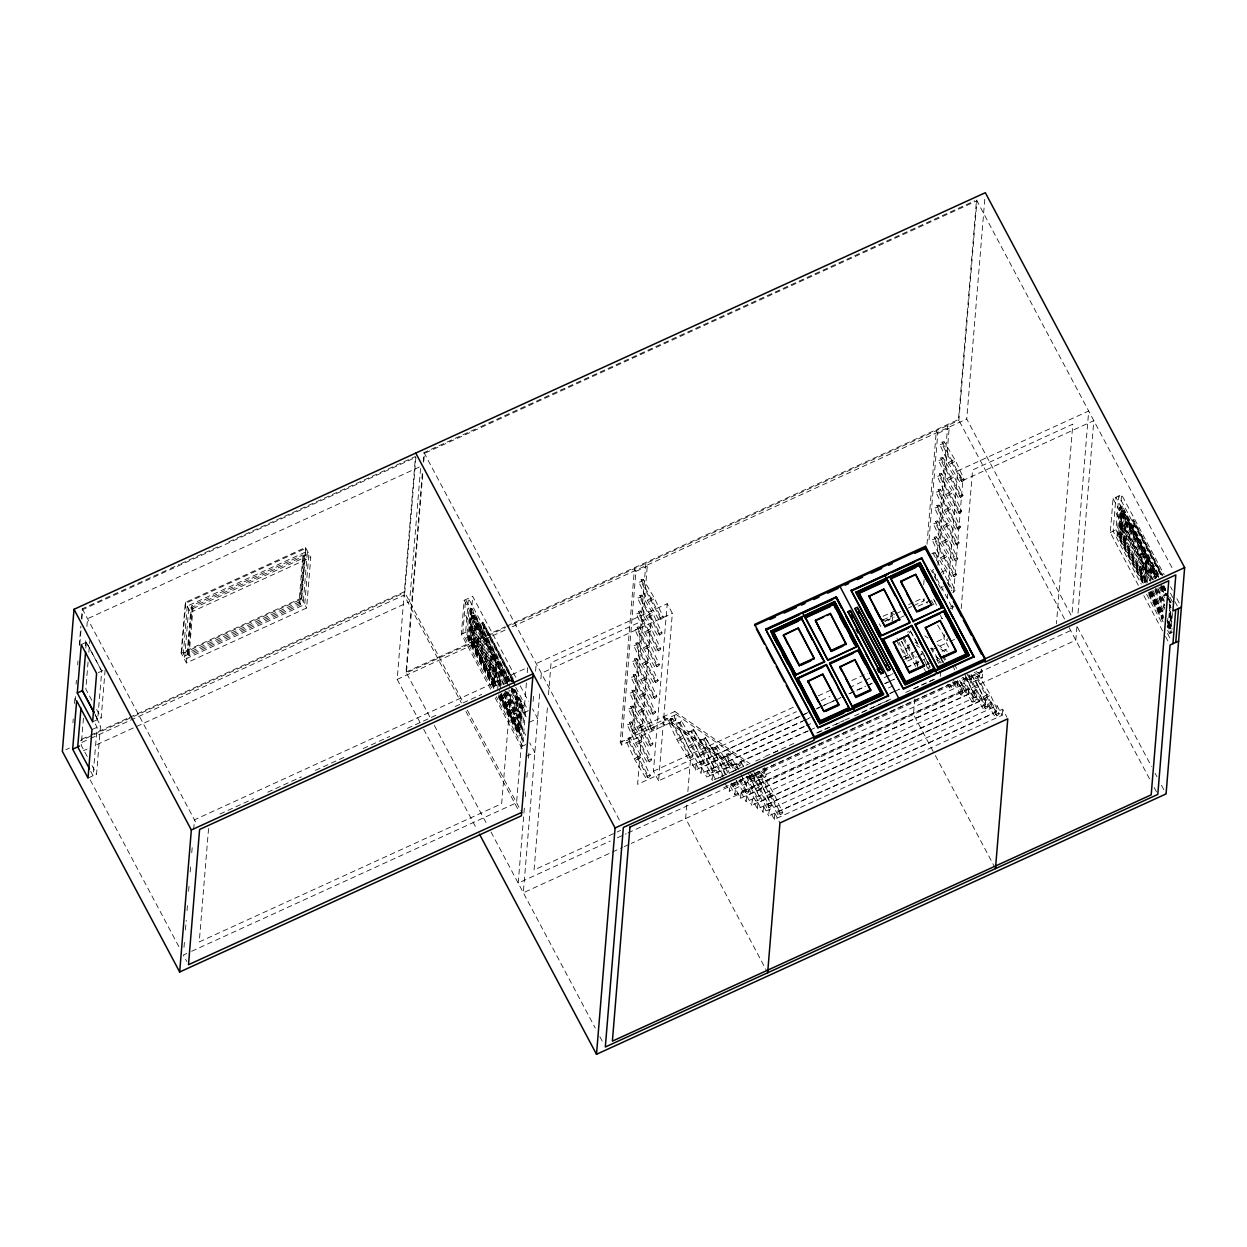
<?xml version="1.0" encoding="UTF-8"?>
<svg xmlns="http://www.w3.org/2000/svg" width="1247" height="1247" viewBox="0 0 1247 1247"><rect width="100%" height="100%" fill="white"/><g stroke="black" fill="none" stroke-linecap="round" stroke-linejoin="round"><path stroke-width="0.75" stroke-dasharray="5 3.75" d="M72.918 722.808L73.23 718.942M74.508 703.479L74.976 697.681M76.083 684.167L76.41 680.301M77.673 664.838L77.984 660.972M79.262 645.525L80.852 626.197M81.476 618.465L82.271 608.801L128.114 587.851M75.241 700.424L75.568 696.559M79.839 644.387L81.117 628.924M81.912 619.276L82.707 609.612L414.129 458.085M85.326 645.759L85.949 638.028M86.9 626.446L87.539 618.715L420.738 466.394L409.64 601.646L94.071 745.909M85.825 648.05L86.386 642.205L101.74 671.057L97.671 719.55L94.959 714.453M83.44 718.163L81.226 745.301L87.539 757.178M88.054 661.954L85.84 689.092L92.153 700.97M88.849 652.275L89.815 640.646M88.023 778.05L96.565 774.153L100.539 725.707L95.131 715.513M92.637 721.857L101.178 717.945L105.153 669.499M181.142 653.054L185.304 602.441L305.499 547.48L310.768 557.393L306.606 608.022L186.411 662.968L181.142 653.054L301.338 598.108L305.499 547.48M186.411 662.968L190.573 612.339L185.304 602.441M187.642 652.976L191.508 605.855L302.912 554.915L304.33 557.596L300.465 604.717L189.061 655.657L187.642 652.976L299.046 602.052L302.912 554.915M188.359 654.316L192.225 607.18M189.061 655.657L192.942 608.52L191.508 605.855M184.01 947.346L184.478 941.547M185.429 929.95L186.224 920.286M187.019 910.637L187.658 902.906M188.609 891.309L189.232 883.577M190.183 871.98L190.822 864.265M191.773 852.667L192.412 844.936M193.675 829.473L194.47 819.809L527.668 667.488L527.185 673.286M208.561 828.507L199.255 941.937L501.684 803.676L511.005 690.246M299.748 603.392L303.613 556.256M420.036 722.387L397.17 679.397L415.469 456.48L226.829 542.726M415.89 457.29L404.792 592.543L80.416 740.827M429.763 716.807L405.992 672.102L422.437 471.834M423.216 462.201L424.011 452.583L478.91 427.487M422.702 474.561L406.428 672.897L505.581 627.568M423.809 461.078L424.448 453.378L976.915 200.814L958.896 420.333L507.358 626.758M490.632 689.264L461.359 634.24L464.149 600.29L472.691 596.378L515.681 677.215M493.828 688.547L466.768 637.638L469.059 609.627L471.912 608.318L510.709 681.298M470.493 608.972L468.186 636.983L495.262 687.892M493.952 687.237L468.529 639.43L470.618 614.054L473.455 612.745L509.774 681.049M499.174 685.367L469.916 630.327L472.691 596.378M492.238 683.247L493.173 671.915L470.368 629.034L473.221 627.724L496.025 670.621L495.09 681.953L492.238 683.247L469.433 640.366L471.912 608.318M471.912 627.023L472.831 615.691L495.636 658.572L494.7 669.904M496.789 685.944L471.382 638.137L473.455 612.745M495.09 681.953L472.286 639.056L473.221 627.724M473.33 626.368L470.478 627.677L493.282 670.559L496.135 669.265L473.33 626.368L474.265 615.036L471.413 616.345L508.153 685.429M473.081 644.076L473.564 638.168L476.416 636.874L492.378 666.911L491.895 672.803L489.042 674.113L473.081 644.076L475.933 642.766L476.416 636.874M474.608 625.48L474.125 631.387L476.962 630.078L477.445 624.186L474.608 625.48L492.939 660.115L490.087 661.409L490.57 655.517L493.422 654.207L492.939 660.115M475.543 630.733L476.027 624.825M507.591 683.169L477.009 624.856L476.151 625.246M479.269 629.376L480.407 628.847L479.269 629.376C479.253 631.793 482.106 630.499 480.407 628.847M514.98 685.336L482.137 622.502L482.994 622.113L513.156 678.867M514.917 683.216L482.994 622.113M483.213 628.005L484.397 627.023L484.943 628.582L483.805 629.096L483.213 628.005L484.366 627.49M483.805 629.096L483.259 627.553M484.943 628.582L483.836 628.644M489.042 674.113L489.525 668.205L473.564 638.168M491.521 660.77L492.004 654.862M493.282 670.559L494.217 659.227L497.054 657.917L474.265 615.036M494.841 675.032L493.906 686.427L496.758 685.117L497.693 673.739L494.841 675.032L501.013 686.614M501.107 685.32L494.95 673.739L495.885 662.344L498.738 661.035L509.29 680.893M496.135 669.265L497.054 657.917M495.34 685.772L496.275 674.378L501.543 684.307M496.384 673.084L497.319 661.689L508.168 681.953M503.959 684.011L497.802 672.429L498.738 661.035M497.709 688.703L498.083 684.276L500.92 682.966L500.437 688.874M499.112 671.587L498.629 677.48L501.481 676.186L501.964 670.278L499.112 671.587L505.331 683.262M499.252 686.567L499.501 683.621M500.063 676.825L500.546 670.933M508.184 681.08L507.015 682.062L508.153 681.548M510.989 680.239L512.174 679.256L512.72 680.815L511.582 681.345L510.989 680.239L512.127 679.724M511.582 681.345L511.036 679.786M512.72 680.815L511.613 680.878M514.045 714.313L516.897 713.003L516.414 718.911L513.561 720.205L514.045 714.313L503.398 694.283M516.024 706.862L516.507 700.97M517.443 706.207L517.941 700.315L515.089 701.609L514.606 707.517L517.443 706.207L508.87 689.934M501.154 693.394L519.64 728.139L516.788 729.448L517.723 718.054L504.521 693.238M508.043 691.851L520.685 715.451L517.832 716.76L518.768 705.366L510.849 690.479M514.31 689.591L522.477 704.945L520.404 730.337L517.552 731.63L519.64 706.254L511.473 690.885M519.251 716.105L520.186 704.711L511.395 688.173M500.296 694.033L521.947 734.764L519.095 736.073L521.605 704.056L513.686 689.17M522.82 707.408L520.529 735.418L498.862 694.688M526.405 682.951L516.57 802.756L188.656 952.661M524.348 808.15L518.191 883.11L610.266 841.024M525.299 796.615L525.922 788.93M526.873 777.395L527.497 769.711M528.447 758.176L529.071 750.491M533.108 701.313L533.732 693.768M535.587 671.135L536.21 663.591L667.207 603.704L672.336 613.337L658.587 780.809L808.243 712.396M539.639 693.971L523.319 892.758L622.487 847.414M540.871 678.882L541.338 673.224L672.336 613.337M547.371 707.937L534.075 869.97L615.426 832.778M548.462 694.735L551.08 662.671L651.324 616.844L637.591 784.316L796.443 711.694M621.645 745.005L620.211 742.324L634.458 568.741L635.892 571.422L621.645 745.005L675.749 720.267L676.217 714.515L664.822 719.722L736.806 769.726M633.538 733.688L632.104 731.007L645.852 563.535L647.271 566.216L633.538 733.688L664.854 719.363L663.435 716.682L662.936 722.792L664.355 725.473L664.854 719.363M658.587 780.809L653.459 771.176L667.207 603.704M675.749 720.267L674.331 717.586L674.83 711.476L632.104 731.007M686.754 805.048L685.647 818.546L766.749 971.07M687.861 791.549L690.417 760.374L695.545 770.023L810.347 717.539M695.545 770.023L696.044 763.912L800.247 716.277M803.614 726.72L701.173 773.545L701.671 767.435L802.335 721.421M807.464 731.054L706.8 777.084L707.298 770.973L804.44 726.565M712.551 779.079L712.925 774.496L808.29 730.898M734.935 794.729L735.434 788.618L740.562 798.251L968.389 694.111L963.261 684.463L729.308 791.206L729.807 785.096L957.634 680.94L962.762 690.573L734.935 794.729L729.807 785.096M740.562 798.251L741.061 792.141L968.888 688.001L974.016 697.634L974.515 691.524L746.688 795.68L746.189 801.79L980.142 695.047L985.27 704.695L757.443 808.851L752.315 799.202L751.816 805.313L979.643 701.157L980.142 695.047M764.863 767.949L764.395 773.717L753.001 778.923L753.469 773.156L754.887 775.837L754.388 781.947L765.783 776.741L766.282 770.63L764.863 767.949L761.605 769.446M757.443 808.851L757.942 802.741L985.769 698.585L990.897 708.218L991.396 702.108L763.569 806.263L763.07 812.374L997.023 705.646L1002.152 715.279L774.325 819.435L769.196 809.802L768.698 815.912L996.524 711.756L997.023 705.646M774.325 819.435L774.823 813.325L1002.65 709.169L1006.921 717.212M891.262 612.526L890.763 618.637L892.182 621.318L892.681 615.207L891.262 612.526L894.458 614.755M923.7 584.734L924.167 578.967M927.004 544.316L936.326 430.745L937.76 433.41L928.75 543.146M914.737 698.975L913.474 714.391L934.424 753.812M917.433 666.194L918.244 656.234M913.568 605.668L924.011 600.883L924.323 597.032M935.219 577.891L935.531 574.041M936.637 560.542L947.72 425.539L949.154 428.204L937.915 565.14M929.249 666.35L928.999 669.405L923.871 659.757M1064.548 619.011L958.475 419.538L976.495 200.003L1173.084 569.739M940.254 676.451L940.628 671.868M941.984 651.261L949.076 648.019L943.948 638.37L944.26 634.52M947.268 597.952L947.58 594.102M948.375 584.484L957.696 470.898L1088.693 411.011L1071.937 615.13M1070.986 615.067L966.737 419.023L984.834 198.507M952.225 609.518L952.552 605.668M953.659 592.2L962.809 480.547L957.696 470.898M961.188 608.583L972.566 469.979L1072.81 424.151L1056.427 623.718M957.634 680.94L957.135 687.05L952.007 677.402M962.762 690.573L963.261 684.463M968.389 694.111L968.888 688.001M969.433 679.974L969.901 674.206L971.335 676.887L970.821 682.997L982.215 677.791L982.714 671.681L981.295 669L980.828 674.767L969.433 679.974L964.632 676.653M985.27 704.695L985.769 698.585M1002.152 715.279L1002.65 709.169M1076.909 626.695L1075.802 640.179L631.341 843.377M1078.016 613.228L1093.822 420.66L962.809 480.547M1138.355 585.357L1110.282 532.531L1113.057 498.582L1121.599 494.669L1164.184 574.758M1142.361 582.801L1117.094 535.275L1119.401 507.264L1122.238 505.955L1160.146 577.236M1146.913 581.445L1118.824 528.619L1121.599 494.669M1118.528 534.62L1120.819 506.609L1157.824 576.192M1143.374 583.175L1118.855 537.067L1120.944 511.691L1123.796 510.397L1159.196 576.987M1146.118 583.191L1119.946 533.981L1122.238 505.955M1119.775 538.003L1120.71 526.67L1123.547 525.361L1146.352 568.258L1145.416 579.59L1142.579 580.884L1119.775 538.003L1122.627 536.693L1123.547 525.361M1120.819 525.314L1121.739 513.982L1124.591 512.673L1147.396 555.57L1146.461 566.902L1143.624 568.196L1120.819 525.314L1123.656 524.005L1124.591 512.673M1146.227 581.866L1121.708 535.774L1123.796 510.397M1123.89 535.805L1123.407 541.712L1126.259 540.419L1126.742 534.511L1123.89 535.805L1142.236 570.44L1139.384 571.75L1139.867 565.842L1142.72 564.548L1142.236 570.44M1124.934 523.117L1124.451 529.024L1127.304 527.715L1127.787 521.823L1124.934 523.117L1143.265 557.752L1140.428 559.061L1140.911 553.154L1143.748 551.844L1127.787 521.823M1124.841 541.058L1125.324 535.166M1129.611 527.013L1130.748 526.483L1129.611 527.013C1129.439 529.897 1132.868 526.858 1130.187 528.105M1160.739 574.368L1132.479 520.155L1133.32 519.765L1162.578 574.773M1162.5 575.709L1133.32 519.765M1133.554 525.642L1134.723 524.66L1133.554 525.642L1134.131 526.733L1135.269 526.218L1134.131 526.733M1140.802 571.095L1141.286 565.187M1143.265 557.752L1143.748 551.844M1142.579 580.884L1143.499 569.552L1120.71 526.67M1143.624 568.196L1144.543 556.863L1147.396 555.57M1144.403 582.162L1145.182 572.669L1148.035 571.375L1152.431 579.637M1150.56 581.305L1145.292 571.375L1146.227 559.981L1149.064 558.687L1158.744 576.878M1145.822 581.507L1146.601 572.014L1150.997 580.291M1146.71 570.721L1147.645 559.326L1157.325 577.532M1147.1 582.754L1148.035 571.375M1153.413 579.995L1148.128 570.066L1149.064 558.687M1149.453 569.224L1148.97 575.116L1151.807 573.823L1152.306 567.915L1149.453 569.224L1154.473 578.826M1150.389 574.477L1150.872 568.57L1156.203 578.577M1167.426 623.282L1167.893 617.592M1169.967 603.891L1167.893 629.283L1170.73 627.974L1171.931 613.462M1168.548 626.43L1169.483 615.052L1170.902 614.397L1169.14 611.077M1172.055 618.403L1169.592 613.742L1170.528 602.348L1168.766 599.043M1170.684 611.841L1169.312 628.628L1167.488 625.215M1167.114 627.085L1169.967 625.791L1170.902 614.397M1167.769 623.921L1172.289 632.4L1169.437 633.71L1171.12 613.165M1172.539 612.667L1170.855 633.055L1167.254 626.275M726.05 774.917L712.427 747.81L717.103 745.675L728.747 765.222A3.741 1.138 -28 0 1 723.634 768.666A3.741 1.138 -28 0 1 723.821 766.359A3.741 1.138 -28 0 1 728.747 765.222M703.947 763.242A2.619 0.795 -28 0 0 700.502 764.037A2.619 0.795 -28 0 0 700.362 765.642A2.619 0.795 -28 0 0 703.947 763.242L694.984 744.038L681.423 720.875L679.989 722.574L676.747 723.026L688.297 747.093L699.271 765.377M129.875 587.041L168.657 569.318M170.418 568.507L179.241 564.486M181.002 563.675L219.784 545.937M480.672 426.677L974.718 200.814M81.258 644.543L88.101 641.426M192.942 608.52L304.33 557.596M190.573 612.339L310.768 557.393M98.326 672.632L103.439 670.278M91.997 729.604L100.539 725.707M81.756 739.222L88.802 735.995M90.563 735.2L127.584 718.272M129.345 717.461L404.371 591.733L463.666 703.246M65.888 749.743L69.427 748.122M81.834 742.464L88.911 739.222M90.688 738.411L404.09 595.131L461.39 702.887M83.487 750.741L87.025 749.135M476.931 625.776L476.089 626.165L506.251 682.904M482.059 623.438L482.916 623.048M461.359 634.24L469.916 630.327M479.846 630.468L480.983 629.938M466.768 637.638L469.605 636.329L496.68 687.253M468.529 639.43L471.382 638.137M469.433 640.366L472.286 639.056M405.992 672.102L505.16 626.773M506.937 625.963L958.475 419.538M397.17 679.397L505.066 630.078M512.143 626.836L966.737 419.023M635.892 571.422L647.271 566.216M937.76 433.41L949.154 428.204M474.421 646.585L477.258 645.291M489.525 668.205L492.378 666.911M493.173 671.915L496.025 670.621M494.95 673.739L497.802 672.429M219.955 814.042L253.562 798.688M267.715 792.219L301.322 776.85M315.46 770.381L345.528 756.633M363.22 748.559L389.75 736.431M407.442 728.342L437.51 714.593M455.186 706.503L481.716 694.376M502.946 684.681L511.784 680.628M518.768 705.366L521.605 704.056M519.64 706.254L522.477 704.945M521.402 708.047L524.254 706.753L514.325 688.079M523.958 712.754L528.229 710.806L513.733 683.543M517.723 718.054L520.576 716.76L507.373 691.929M529.071 722.403L537.628 718.49L532.5 708.857M521.168 746.704L525.439 744.755L499.159 695.327M526.296 756.337L534.838 752.44L529.71 742.791M883.125 616.252L896.484 610.142M908.658 604.577L913.88 602.192M915.625 601.397L922.593 598.217L924.011 600.883M896.172 613.618L901.394 611.233M908.346 608.053L911.822 606.463M882.892 620.04L892.649 615.566L891.231 612.885M620.211 742.324L674.331 717.586M885.884 620.866L894.177 617.078M918.104 606.136L930.059 600.68M900.724 617.421L904.137 615.847M1132.401 521.075L1133.242 520.685M186.894 953.456L183.371 955.077L186.785 961.499M1110.282 532.531L1118.824 528.619M1117.094 535.275L1119.946 533.981M1118.855 537.067L1121.708 535.774M1124.747 544.222L1127.6 542.928M653.459 771.176L795.165 706.394M818.188 695.873L832.357 689.388M851.841 680.488L867.787 673.193M903.202 656.998L915.61 651.339M936.856 641.613L943.948 638.37M904.449 659.382L909.125 657.231L900.163 638.028M821.103 700.627L829.972 696.356M849.363 687.721L863.516 681.033M865.262 680.457L870.577 677.807M907.645 661.066L916.467 656.826M918.228 656.016L923.528 653.599M932.351 649.562L948.234 642.299M949.996 641.488L955.296 639.072M817.081 708.358L822.381 705.942M824.142 705.132L841.024 697.416M848.864 693.831L865.823 686.068M867.6 685.258L872.916 682.842M884.185 677.682L893.023 673.645M906.569 667.457L918.961 661.783M920.738 660.972L926.038 658.541M802.008 715.466L807.308 713.05M816.146 709.013L819.669 707.392M821.446 706.581L833.807 700.939M835.568 700.128L840.868 697.712M849.69 693.675L865.589 686.396M867.351 685.601L872.651 683.169M886.788 676.716L893.85 673.489M906.21 667.831L918.571 662.173M884.513 683.637L888.051 682.015M889.812 681.205L895.112 678.789M804.112 720.61L811.173 717.384M885.354 683.465L894.177 679.428M925.975 664.9L929.498 663.295M1143.499 569.552L1146.352 568.258M888.378 687.97L893.678 685.538M806.201 725.754L811.501 723.338M1145.292 571.375L1148.128 570.066M890.467 693.114L899.305 689.077M810.067 730.087L815.367 727.671M889.532 693.768L893.07 692.147M894.832 691.337L900.131 688.921M714.188 779.796L747.748 764.458M765.409 756.383L795.43 742.666M816.629 732.971L843.112 720.86M844.889 720.049L850.189 717.633M862.55 711.975L890.81 699.068M913.755 688.562L934.954 678.882M718.553 778.034L723.852 775.603M732.69 771.566L737.975 769.15M755.651 761.075L764.473 757.038M773.311 753.001L778.596 750.585M817.455 732.815L833.355 725.551M835.116 724.741L843.954 720.704M854.538 715.856L859.838 713.44M861.615 712.629L873.976 706.987M875.737 706.176L888.098 700.518M905.758 692.444L935.78 678.727M617.203 831.967L620.725 830.346M723.681 787.668L949.746 684.322M617.359 837.781L626.212 833.729M627.974 832.918L1070.674 630.546M754.887 775.837L766.282 770.63M971.335 676.887L982.714 671.681M624.248 846.604L629.564 844.188M1169.094 603.002L1170.528 602.348M1169.592 613.742L1171.011 613.088L1169.25 609.783M930.527 648.393L931.945 648.128L940.129 663.139M723.354 775.899L704.259 740.017L700.533 739.549L710.806 761.216L721.779 779.5M712.941 770.443L692.599 732.192L688.64 731.288L699.551 754.154L710.525 772.439M738.489 769.259L736.213 764.333L740.297 765.471A3.71 1.278 -52.9 0 0 740.889 762.198L743.726 766.874M940.643 648.908L945.429 652.243M974.219 672.242L982.215 677.791M916.451 645.229L919.647 647.442M937.245 659.663L942.046 662.999M962.824 677.448L970.821 682.997M676.217 714.515L748.184 764.52M757.786 771.176L765.783 776.741M746.392 776.398L754.388 781.947M924.853 635.876L928.049 638.09M937.635 644.761L947.237 651.433M976.027 671.432L980.828 674.767M881.473 618.855L886.274 622.191M915.049 642.189L918.26 644.418M935.842 656.639L943.839 662.204M674.83 711.476L749.993 763.71M761.184 771.488L764.395 773.717M663.435 716.682L738.598 768.916M749.806 776.71L753.001 778.923M971.164 674.705L978.942 687.456L987.905 706.659A2.619 0.795 -28 0 1 984.335 709.06A2.619 0.795 -28 0 1 984.46 707.454A2.619 0.795 -28 0 1 987.905 706.659M754.731 773.654L762.509 786.389L771.472 805.593A2.619 0.795 -28 0 1 767.887 808.009A2.619 0.795 -28 0 1 768.027 806.404A2.619 0.795 -28 0 1 771.472 805.593M965.802 677.277L976.65 699.598A2.619 0.795 -28 0 1 973.081 701.999A2.619 0.795 -28 0 1 973.206 700.393A2.619 0.795 -28 0 1 976.65 699.598M749.369 776.226L760.218 798.532A2.619 0.795 -28 0 1 756.633 800.948A2.619 0.795 -28 0 1 756.773 799.343A2.619 0.795 -28 0 1 760.218 798.532M971.522 675.126L978.942 687.456A3.741 1.138 -28 0 1 973.829 690.885A3.741 1.138 -28 0 1 974.016 688.593A3.741 1.138 -28 0 1 978.942 687.456M753.219 770.973L762.509 786.389A3.741 1.138 -28 0 1 757.397 789.834A3.741 1.138 -28 0 1 757.584 787.543A3.741 1.138 -28 0 1 762.509 786.389M944.338 442.062A2.619 0.795 -28 0 1 940.768 444.462A2.619 0.795 -28 0 1 940.893 442.856A2.619 0.795 -28 0 1 944.338 442.062L955.311 460.346L964.274 479.549A2.619 0.795 -28 0 1 960.704 481.966A2.619 0.795 -28 0 1 960.829 480.344A2.619 0.795 -28 0 1 964.274 479.549M959.598 481.685L948.624 463.401L939.661 444.197M943.044 457.898A2.619 0.795 -28 0 1 939.459 460.314A2.619 0.795 -28 0 1 939.599 458.709A2.619 0.795 -28 0 1 943.044 457.898L954.017 476.183L962.965 495.386A2.619 0.795 -28 0 1 959.395 497.802A2.619 0.795 -28 0 1 959.535 496.197A2.619 0.795 -28 0 1 962.965 495.386M958.288 497.537L947.33 479.238L938.368 460.034M941.734 473.751A2.619 0.795 -28 0 1 938.165 476.151A2.619 0.795 -28 0 1 938.29 474.546A2.619 0.795 -28 0 1 941.734 473.751L952.708 492.035L961.671 511.239A2.619 0.795 -28 0 1 958.101 513.639A2.619 0.795 -28 0 1 958.226 512.034A2.619 0.795 -28 0 1 961.671 511.239M956.995 513.374L946.021 495.09L937.058 475.886M940.441 489.588A2.619 0.795 -28 0 1 936.871 491.988A2.619 0.795 -28 0 1 936.996 490.383A2.619 0.795 -28 0 1 940.441 489.588L951.414 507.872L960.377 527.076A2.619 0.795 -28 0 1 956.792 529.476A2.619 0.795 -28 0 1 956.932 527.871A2.619 0.795 -28 0 1 960.377 527.076M955.701 529.211L944.727 510.927L935.764 491.723M939.131 505.425A2.619 0.795 -28 0 1 935.562 507.841A2.619 0.795 -28 0 1 935.702 506.22A2.619 0.795 -28 0 1 939.131 505.425L950.105 523.709L959.068 542.913A2.619 0.795 -28 0 1 955.498 545.329A2.619 0.795 -28 0 1 955.623 543.723A2.619 0.795 -28 0 1 959.068 542.913M954.391 545.048L943.418 526.764L934.455 507.56M937.838 521.277A2.619 0.795 -28 0 1 934.268 523.678A2.619 0.795 -28 0 1 934.393 522.072A2.619 0.795 -28 0 1 937.838 521.277L948.811 539.561L957.774 558.765A2.619 0.795 -28 0 1 954.204 561.166A2.619 0.795 -28 0 1 954.329 559.56A2.619 0.795 -28 0 1 957.774 558.765M953.098 560.901L942.124 542.616L933.161 523.413M936.544 537.114A2.619 0.795 -28 0 1 932.959 539.515A2.619 0.795 -28 0 1 933.099 537.909A2.619 0.795 -28 0 1 936.544 537.114L947.517 555.398L956.465 574.602A2.619 0.795 -28 0 1 952.895 577.002A2.619 0.795 -28 0 1 953.035 575.397A2.619 0.795 -28 0 1 956.465 574.602M951.788 576.738L940.815 558.453L931.868 539.25M935.234 552.951L946.208 571.235L955.171 590.439A2.619 0.795 -28 0 1 952.755 592.434M979.222 676.217A2.619 0.795 -28 0 1 975.653 678.633A2.619 0.795 -28 0 1 975.778 677.027A2.619 0.795 -28 0 1 979.222 676.217L990.196 694.501L999.159 713.705A2.619 0.795 -28 0 1 995.589 716.121A2.619 0.795 -28 0 1 995.714 714.515A2.619 0.795 -28 0 1 999.159 713.705M931.338 600.477L935.328 607.133M940.316 615.441L942.311 618.761A3.741 1.138 -28 0 0 939.069 618.964M994.483 715.856L983.509 697.572L974.546 678.368M937.619 625.152L946.598 640.101M983.228 708.795L972.255 690.511L964.554 673.661M971.974 701.734L959.489 680.161M953.737 683.029L960.72 694.673M947.471 684.291L949.466 687.611M930.231 667.254L923.294 653.942M923.965 668.501L926.957 673.489M915.703 666.428L901.425 641.27M762.79 775.166A2.619 0.795 -28 0 1 759.22 777.582A2.619 0.795 -28 0 1 759.345 775.961A2.619 0.795 -28 0 1 762.79 775.166L773.764 793.451L782.726 812.654A2.619 0.795 -28 0 1 779.141 815.07A2.619 0.795 -28 0 1 779.281 813.449A2.619 0.795 -28 0 1 782.726 812.654M643.39 579.637A2.619 0.795 -28 0 1 639.805 582.053A2.619 0.795 -28 0 1 639.945 580.447A2.619 0.795 -28 0 1 643.39 579.637L654.363 597.937L663.31 617.14A2.619 0.795 -28 0 1 659.741 619.541A2.619 0.795 -28 0 1 659.881 617.935A2.619 0.795 -28 0 1 663.31 617.14M778.05 814.79L767.076 796.506L758.114 777.302M658.634 619.276L647.676 600.992L638.713 581.788M642.08 595.489A2.619 0.795 -28 0 1 638.511 597.89A2.619 0.795 -28 0 1 638.635 596.284A2.619 0.795 -28 0 1 642.08 595.489L653.054 613.773L662.017 632.977A2.619 0.795 -28 0 1 658.447 635.378A2.619 0.795 -28 0 1 658.572 633.772A2.619 0.795 -28 0 1 662.017 632.977M766.796 807.729L755.822 789.445L748.106 772.61M729.027 753.983A2.619 0.795 -28 0 1 725.458 756.399A2.619 0.795 -28 0 1 725.583 754.794A2.619 0.795 -28 0 1 729.027 753.983L738.006 768.947M657.34 635.113L646.367 616.829L637.404 597.625M755.542 800.683L742.292 777.473M640.787 611.326A2.619 0.795 -28 0 1 637.217 613.742A2.619 0.795 -28 0 1 637.342 612.121A2.619 0.795 -28 0 1 640.787 611.326L651.76 629.61L660.723 648.814A2.619 0.795 -28 0 1 657.138 651.23A2.619 0.795 -28 0 1 657.278 649.609A2.619 0.795 -28 0 1 660.723 648.814M736.307 780.326L744.288 793.622M656.047 650.95L645.073 632.665L636.11 613.462M639.477 627.163A2.619 0.795 -28 0 1 635.908 629.579A2.619 0.795 -28 0 1 636.048 627.974A2.619 0.795 -28 0 1 639.477 627.163L650.451 645.447L659.414 664.667A2.619 0.795 -28 0 1 655.844 667.067A2.619 0.795 -28 0 1 655.969 665.462A2.619 0.795 -28 0 1 659.414 664.667M731.038 783.225L733.033 786.561M654.737 666.802L643.764 648.518L634.801 629.314M638.183 643.016A2.619 0.795 -28 0 1 634.614 645.416A2.619 0.795 -28 0 1 634.739 643.811A2.619 0.795 -28 0 1 638.183 643.016L649.157 661.3L658.12 680.503A2.619 0.795 -28 0 1 654.55 682.904A2.619 0.795 -28 0 1 654.675 681.298A2.619 0.795 -28 0 1 658.12 680.503M653.444 682.639L642.47 664.355L633.507 645.151M636.89 658.852A2.619 0.795 -28 0 1 633.305 661.269A2.619 0.795 -28 0 1 633.445 659.647A2.619 0.795 -28 0 1 636.89 658.852L647.848 677.137L656.81 696.34A2.619 0.795 -28 0 1 653.241 698.756A2.619 0.795 -28 0 1 653.381 697.135A2.619 0.795 -28 0 1 656.81 696.34M672.757 718.693A2.619 0.795 -28 0 1 669.187 721.093A2.619 0.795 -28 0 1 669.312 719.488A2.619 0.795 -28 0 1 672.757 718.693L683.73 736.977L692.693 756.181A2.619 0.795 -28 0 1 689.108 758.597A2.619 0.795 -28 0 1 689.248 756.976A2.619 0.795 -28 0 1 692.693 756.181M652.134 698.476L641.161 680.192L632.213 660.988M688.017 758.316L677.043 740.032L668.08 720.828M635.58 674.689A2.619 0.795 -28 0 1 632.011 677.105A2.619 0.795 -28 0 1 632.135 675.5A2.619 0.795 -28 0 1 635.58 674.689L646.554 692.973L655.517 712.177A2.619 0.795 -28 0 1 651.947 714.593A2.619 0.795 -28 0 1 652.072 712.988A2.619 0.795 -28 0 1 655.517 712.177M650.84 714.328L639.867 696.044L630.904 676.84M634.287 690.542A2.619 0.795 -28 0 1 630.701 692.942A2.619 0.795 -28 0 1 630.842 691.337A2.619 0.795 -28 0 1 634.287 690.542L645.26 708.826L654.223 728.03A2.619 0.795 -28 0 1 650.638 730.43A2.619 0.795 -28 0 1 650.778 728.825A2.619 0.795 -28 0 1 654.223 728.03M649.547 730.165L638.573 711.881L629.61 692.677M632.977 706.379A2.619 0.795 -28 0 1 629.408 708.795A2.619 0.795 -28 0 1 629.548 707.174A2.619 0.795 -28 0 1 632.977 706.379L643.951 724.663L652.914 743.867A2.619 0.795 -28 0 1 649.344 746.283A2.619 0.795 -28 0 1 649.469 744.662A2.619 0.795 -28 0 1 652.914 743.867M648.237 746.002L637.264 727.718L628.301 708.514M631.683 722.216A2.619 0.795 -28 0 1 628.114 724.632A2.619 0.795 -28 0 1 628.239 723.026A2.619 0.795 -28 0 1 631.683 722.216L642.657 740.5L651.62 759.704A2.619 0.795 -28 0 1 648.035 762.12A2.619 0.795 -28 0 1 648.175 760.514A2.619 0.795 -28 0 1 651.62 759.704M646.944 761.855L635.97 743.571L627.007 724.367M630.39 738.068A2.619 0.795 -28 0 1 626.805 740.469A2.619 0.795 -28 0 1 626.945 738.863A2.619 0.795 -28 0 1 630.39 738.068L641.348 756.352L650.311 775.556A2.619 0.795 -28 0 1 646.741 777.957A2.619 0.795 -28 0 1 646.881 776.351A2.619 0.795 -28 0 1 650.311 775.556M645.634 777.692L634.661 759.407L625.698 740.204M965.708 677.059L967.688 680.394A3.741 1.138 -28 0 1 962.575 683.839A3.741 1.138 -28 0 1 962.762 681.532A3.741 1.138 -28 0 1 967.688 680.394M941.298 659.757L943.246 663.014M741.326 762.728L743.321 766.048M749.276 776.008L751.255 779.328A3.741 1.138 -28 0 1 746.142 782.773A3.741 1.138 -28 0 1 746.33 780.482A3.741 1.138 -28 0 1 751.255 779.328M700.533 739.549A2.619 0.795 -28 0 0 702.794 739.409A2.619 0.795 -28 0 0 705.21 737.413L717.493 758.16L724.819 773.873M910.669 631.761L918.057 644.309M705.475 737.772L717.493 758.16A3.741 1.138 -28 0 1 712.38 761.605A3.741 1.138 -28 0 1 712.567 759.298A3.741 1.138 -28 0 1 717.493 758.16M688.64 731.288A2.619 0.795 -28 0 0 690.9 731.147A2.619 0.795 -28 0 0 693.316 729.152L706.238 751.099L715.201 770.303A2.619 0.795 -28 0 1 711.616 772.704A2.619 0.795 -28 0 1 711.756 771.098A2.619 0.795 -28 0 1 715.201 770.303M910.123 630.67L917.839 643.888M693.691 729.604L706.238 751.099A3.741 1.138 -28 0 1 701.126 754.544A3.741 1.138 -28 0 1 701.313 752.237A3.741 1.138 -28 0 1 706.238 751.099M968.623 674.783L985.644 706.8M962.731 677.464L974.39 699.738M752.19 773.717L769.212 805.733M746.298 776.413L757.958 798.672M942.077 442.202L962.014 479.69M961.858 481.545L941.921 444.057M940.784 458.039L960.704 495.527M960.564 497.397L940.628 459.894M939.474 473.891L959.411 511.379M959.255 513.234L939.318 475.746M938.18 489.728L958.117 527.216M957.961 529.071L938.025 491.583M936.871 505.565L956.808 543.053M956.652 544.923L936.731 507.42M935.577 521.417L955.514 558.905M955.358 560.76L935.421 523.272M934.268 537.254L954.204 574.742M954.064 576.597L934.128 539.109M932.974 553.091L952.911 590.579A2.619 0.795 -28 0 1 955.171 590.439M947.299 582.443L951.851 590.766M951.601 606.432L931.68 568.928A2.619 0.795 -28 0 0 930.496 569.598M976.962 676.357L996.899 713.845M996.743 715.716L976.806 678.228M985.489 708.655L966.815 673.52M974.234 701.593L961.686 678.337M943.2 655.189L945.927 660.193M955.701 681.189L962.98 694.532M949.902 684.135L951.726 687.471M917.963 666.288L902.594 637.653M896.702 640.896L906.709 659.242L906.865 657.372L896.92 638.23M760.53 775.307L780.466 812.795M780.31 814.65L760.374 777.162M769.056 807.588L750.367 772.47M641.129 579.777L661.05 617.281M660.91 619.135L640.974 581.648M757.802 800.543L745.254 777.286M726.767 754.123L735.855 770.802M639.82 595.63L659.757 633.117M739.268 780.139L746.548 793.482M659.601 634.972L639.664 597.484M715.513 747.078L729.651 773.389M728.014 773.078L714.687 747.67A2.619 0.795 -28 0 1 712.427 747.81M733.47 783.085L735.294 786.421M638.526 611.466L658.463 648.954M658.307 650.809L638.37 613.321M724.039 779.359L702.794 739.409M637.217 627.303L657.153 664.791M656.998 666.662L637.061 629.174M712.785 772.298L690.9 731.147M635.923 643.156L655.86 680.644M701.531 765.237L679.007 722.886A2.619 0.795 -28 0 1 676.747 723.026M655.704 682.499L635.767 645.011M670.496 718.833L690.417 756.321M690.277 758.176L670.34 720.688M634.614 658.993L654.55 696.481M654.394 698.336L634.474 660.848M633.32 674.83L653.257 712.318M653.101 714.188L633.164 676.7M632.026 690.682L651.947 728.17M651.807 730.025L631.87 692.537M630.717 706.519L650.653 744.007M650.498 745.862L630.561 708.374M629.423 722.356L649.36 759.844M649.204 761.714L629.267 724.226M628.114 738.208L648.05 775.696M647.894 777.551L627.974 740.063M903.654 636.968L918.119 664.433A2.619 0.795 -28 0 0 916.046 665.82M679.989 722.574L701.671 763.382M1170.528 586.698L1172.351 590.096M1176.872 598.622L1181.408 607.133M1132.479 520.155L1161.721 575.163M1160.443 574.368L1118.762 495.979L1115.971 529.928L1144.06 582.754M1170.403 593.104L1174.019 599.916M1174.939 601.631L1178.555 608.442M1133.585 525.19L1134.178 526.281M1163.732 585.513L1165.555 588.927M1170.091 597.469L1172.819 602.597M1164.028 586.807L1165.789 590.112M1158.494 577.361L1115.909 497.272L1113.119 531.222L1141.208 584.048M1163.03 585.887L1165.742 591M1163.233 586.371L1165.945 591.468M1166.849 593.167L1170.45 599.947M1156.873 575.927L1122.362 511.036L1120.289 536.428L1144.793 582.52M1162.313 586.168L1167.769 596.409M1168.673 598.124L1171.401 603.236M1152.306 567.915L1156.733 576.254M1162.064 586.277L1165.602 592.948M1161.721 585.809L1167.878 597.391M1119.401 507.264L1156.608 577.517M1160.91 585.326L1166.319 595.505M1167.223 597.204L1170.839 604M1120.944 511.691L1156.53 578.437M1160.895 586.823L1165.431 595.349M1160.63 586.916L1165.072 595.271M1121.739 513.982L1155.907 578.187M1161.175 588.116L1164.698 594.725M1113.057 498.582L1155.673 578.826M1160.178 587.197L1164.714 595.707M1169.234 604.234L1171.042 607.632M1158.915 587.166L1164.527 597.578M1123.656 524.005L1146.461 566.902M1157.808 588.272L1164.589 601.163M1157.699 589.566L1164.745 602.815M1115.987 512.953L1151.994 580.65M1156.063 588.475L1164.932 605.154M1155.408 588.568L1164.558 605.637M1154.971 589.582L1164.651 607.772M1145.182 572.669L1149.578 580.946M1154.862 590.875L1164.542 609.082M1152.851 590.252L1164.371 611.95M1152.337 591.67L1164.121 613.82M1167.753 620.632L1172.274 629.158M1122.627 536.693L1145.416 579.59M1151.495 591.031L1163.81 614.194M1167.332 620.819L1169.967 625.791M1151.667 592.122L1163.467 614.319M1167.098 621.146L1170.73 627.974M1150.622 591.67L1163.264 615.441M1150.061 591.686L1163.887 617.842M1150.248 592.761L1162.952 616.673M1149.204 592.325L1163.092 618.528M1148.643 592.341L1162.718 618.808M1148.814 593.416L1162.438 619.026M1148.674 594.679L1163.124 621.832M1167.628 630.312L1169.437 633.71M1146.648 594.273L1162.952 624.95M1167.488 633.46L1170.2 638.573M1143.795 595.583L1164.636 634.77M1165.54 636.469L1169.172 643.296M1077.377 627.101L1151.449 766.391M1155.096 773.28L1156.935 776.71M1161.503 785.314L1166.07 793.918M1069.115 627.615L1150.498 780.669M1154.161 787.543L1156.904 792.702M991.396 702.108L996.524 711.756M933.473 599.106L934.907 601.787M974.515 691.524L979.643 701.157M879.369 623.843L880.787 626.524M935.344 755.526L994.576 866.914M774.823 813.325L779.952 822.958M763.569 806.263L768.698 815.912M757.942 802.741L763.07 812.374M746.688 795.68L751.816 805.313M741.061 792.141L746.189 801.79M725.037 783.163L729.308 791.206M712.925 774.496L715.497 779.313M707.298 770.973L712.427 780.606M701.671 767.435L706.8 777.084M696.044 763.912L701.173 773.545M424.011 452.583L620.601 822.303M520.248 685.819L528.479 701.297M482.137 622.502L513.218 680.971M512.813 681.828L468.42 598.342L465.63 632.276L494.638 686.816M509.29 681.938L465.583 599.636L462.793 633.585L492.69 689.825M512.688 688.25L525.377 712.099L522.587 746.049L496.306 696.637M508.355 681.704L472.036 613.399L469.948 638.791L495.371 686.598M511.987 688.531L521.059 705.599L518.97 730.991L499.907 695.125M464.149 600.29L509.929 686.754M511.473 689.388L527.247 718.958M507.046 681.61L507.623 682.701M470.618 614.054L506.921 682.343M497.693 673.739L502.977 683.668M465.661 615.317L502.541 684.665M506.064 691.29L521.729 720.766M505.362 691.321L519.142 717.399L518.206 728.794L500.608 695.701M504.63 691.929L517.832 716.76M504.817 693.628L515.463 713.658L514.98 719.55L499.018 689.529M503.741 693.956L525.688 735.247M475.933 642.766L491.895 672.803M503.102 693.878L516.414 718.911M501.341 694.485L520.404 730.337M500.25 695.187L513.561 720.205M499.19 696.356L516.788 729.448M498.488 695.779L517.552 731.63M498.348 697.042L519.095 736.073M495.199 697.868L523.724 751.52M467.313 710.104L520.841 810.784M465.942 711.445L518.69 810.659M434.346 725.411L487.374 825.155M491.037 832.03L595.271 1028.074M599.838 1036.678L603.501 1043.552M423.684 729.277L476.728 829.021M301.338 598.108L306.606 608.022M299.046 602.052L300.465 604.717M82.271 608.801L197.026 824.641M86.308 642.236L101.646 671.104M96.658 709.465L101.178 717.945M95.053 714.422L97.765 719.503M95.24 723.915L97.126 727.266L93.057 775.759L90.361 770.662M92.044 765.658L96.565 774.153M90.267 779.983L179.397 947.611M940.628 588.35L931.525 570.799A2.619 0.795 -28 0 0 933.582 569.411M957.337 681.501L963.136 692.677M943.044 657.044L944.696 660.24M932.896 652.134L931.119 648.721A2.619 0.795 -28 0 0 932.304 648.066M936.419 658.93L939.069 664.028M926.053 665.119L927.706 668.298M740.079 778.861L746.704 791.611M726.611 755.994L734.062 770.35M954.921 665.259L956.605 668.532M736.213 764.333A2.619 0.795 -28 0 0 738.473 764.208L740.172 767.466M934.471 600.742L936.918 605.98M959.691 680.316L965.396 692.537A2.619 0.795 -28 0 1 961.827 694.938A2.619 0.795 -28 0 1 961.951 693.332A2.619 0.795 -28 0 1 965.396 692.537M940.784 657.185L943.231 662.422M952.505 681.984L954.142 685.476A2.619 0.795 -28 0 1 950.573 687.876A2.619 0.795 -28 0 1 950.697 686.271A2.619 0.795 -28 0 1 954.142 685.476M922.671 652.15L929.997 667.862M740.812 774.013L748.964 791.486A2.619 0.795 -28 0 1 745.379 793.887A2.619 0.795 -28 0 1 745.519 792.281A2.619 0.795 -28 0 1 748.964 791.486M724.351 756.134L732.005 772.205M736.073 780.934L737.71 784.425A2.619 0.795 -28 0 1 734.124 786.826A2.619 0.795 -28 0 1 734.265 785.22A2.619 0.795 -28 0 1 737.71 784.425M952.646 665.399L954.921 670.325M905.681 658.042A2.619 0.795 -28 0 1 909.125 657.231A2.619 0.795 -28 0 1 905.556 659.647M928.812 662.656A3.741 1.138 -28 0 1 927.737 661.393M885.744 620.554A2.619 0.795 -28 0 1 889.127 619.541A2.619 0.795 -28 0 1 886.773 621.739M921.097 651.76A3.741 1.138 -28 0 1 920.909 654.067M908.517 631.543A2.619 0.795 -28 0 1 907.333 632.198M909.858 631.777A3.585 1.138 -51.7 0 1 909.032 633.242M909.655 647.006A3.741 1.138 -28 0 1 904.73 648.144A3.741 1.138 -28 0 1 909.842 644.699M941.282 572.389A3.741 1.138 -28 0 1 946.13 570.955A3.741 1.138 -28 0 1 942.763 574.103M931.79 553.746A2.619 0.795 -28 0 1 935.172 552.748A2.619 0.795 -28 0 1 932.818 554.946M953.877 606.291A2.619 0.795 -28 0 1 950.292 608.692M950.432 607.086A2.619 0.795 -28 0 1 952.77 606.011M943.137 588.989A3.741 1.138 -28 0 1 941.454 589.94M941.672 587.275A3.741 1.138 -28 0 1 943.324 586.698M681.423 720.875A2.619 0.795 -28 0 1 679.007 722.886M717.103 745.675A2.619 0.795 -28 0 1 714.687 747.67M740.889 762.198A2.619 0.795 -28 0 1 738.473 764.208M705.21 737.413A3.336 0.842 -49 0 1 704.259 740.017M693.316 729.152A3.585 1.138 -51.7 0 1 692.599 732.192M927.768 602.893A2.619 0.795 -28 0 1 927.004 602.005M947.704 640.381A2.619 0.795 -28 0 1 947.829 638.76M185.725 603.236L181.563 653.864L301.774 598.919L305.92 548.29L185.725 603.236M187.253 606.104L183.091 656.733L303.302 601.787L307.448 551.158L187.253 606.104M188.671 608.785L184.525 659.414L304.72 604.468L308.882 553.839L188.671 608.785M471.787 628.379L470.867 639.711L493.672 682.592L494.591 671.26L471.787 628.379M474.982 637.529L474.499 643.421L490.476 673.458L490.959 667.55L474.982 637.529M1122.129 526.016L1121.193 537.348L1143.998 580.245L1144.933 568.913L1122.129 526.016M1123.173 513.328L1122.238 524.66L1145.042 567.541L1145.977 556.209L1123.173 513.328M1126.368 522.462L1125.885 528.369L1141.847 558.407L1142.33 552.499L1126.368 522.462M1126.493 522.883L1126.415 523.802L1127.272 523.413L1127.35 522.493L1126.493 522.883M942.405 558.843A3.741 1.138 -28 0 0 947.517 555.398A3.741 1.138 -28 0 0 942.592 556.536A3.741 1.138 -28 0 0 942.405 558.843M946.302 511.317A3.741 1.138 -28 0 0 951.414 507.872A3.741 1.138 -28 0 0 946.489 509.01A3.741 1.138 -28 0 0 946.302 511.317M985.083 697.946A3.741 1.138 -28 0 0 990.196 694.501A3.741 1.138 -28 0 0 985.27 695.655A3.741 1.138 -28 0 0 985.083 697.946M638.838 728.108A3.741 1.138 -28 0 0 643.951 724.663A3.741 1.138 -28 0 0 639.041 725.801A3.741 1.138 -28 0 0 638.838 728.108M637.544 743.945A3.741 1.138 -28 0 0 642.657 740.5A3.741 1.138 -28 0 0 637.731 741.653A3.741 1.138 -28 0 0 637.544 743.945M640.147 712.271A3.741 1.138 -28 0 0 645.26 708.826A3.741 1.138 -28 0 0 640.335 709.964A3.741 1.138 -28 0 0 640.147 712.271M641.441 696.418A3.741 1.138 -28 0 0 646.554 692.973A3.741 1.138 -28 0 0 641.628 694.127A3.741 1.138 -28 0 0 641.441 696.418M645.338 648.892A3.741 1.138 -28 0 0 650.451 645.447A3.741 1.138 -28 0 0 645.541 646.601A3.741 1.138 -28 0 0 645.338 648.892M642.751 680.581A3.741 1.138 -28 0 0 647.848 677.137A3.741 1.138 -28 0 0 642.938 678.274A3.741 1.138 -28 0 0 642.751 680.581M689.872 747.483A3.741 1.138 -28 0 0 694.984 744.038A3.741 1.138 -28 0 0 690.059 745.176A3.741 1.138 -28 0 0 689.872 747.483M768.651 796.895A3.741 1.138 -28 0 0 773.764 793.451A3.741 1.138 -28 0 0 768.838 794.588A3.741 1.138 -28 0 0 768.651 796.895M646.647 633.055A3.741 1.138 -28 0 0 651.76 629.61A3.741 1.138 -28 0 0 646.834 630.748A3.741 1.138 -28 0 0 646.647 633.055M636.251 759.797A3.741 1.138 -28 0 0 641.348 756.352A3.741 1.138 -28 0 0 636.438 757.49A3.741 1.138 -28 0 0 636.251 759.797M649.251 601.366A3.741 1.138 -28 0 0 654.363 597.937A3.741 1.138 -28 0 0 649.438 599.074A3.741 1.138 -28 0 0 649.251 601.366M644.044 664.745A3.741 1.138 -28 0 0 649.157 661.3A3.741 1.138 -28 0 0 644.231 662.438A3.741 1.138 -28 0 0 644.044 664.745M647.941 617.218A3.741 1.138 -28 0 0 653.054 613.773A3.741 1.138 -28 0 0 648.128 614.911A3.741 1.138 -28 0 0 647.941 617.218M678.617 740.422A3.741 1.138 -28 0 0 683.73 736.977A3.741 1.138 -28 0 0 678.804 738.115A3.741 1.138 -28 0 0 678.617 740.422M944.992 527.154A3.741 1.138 -28 0 0 950.105 523.709A3.741 1.138 -28 0 0 945.195 524.862A3.741 1.138 -28 0 0 944.992 527.154M947.595 495.48A3.741 1.138 -28 0 0 952.708 492.035A3.741 1.138 -28 0 0 947.782 493.173A3.741 1.138 -28 0 0 947.595 495.48M943.698 543.006A3.741 1.138 -28 0 0 948.811 539.561A3.741 1.138 -28 0 0 943.885 540.699A3.741 1.138 -28 0 0 943.698 543.006M950.198 463.79A3.741 1.138 -28 0 0 955.311 460.346A3.741 1.138 -28 0 0 950.385 461.484A3.741 1.138 -28 0 0 950.198 463.79M948.905 479.627A3.741 1.138 -28 0 0 954.017 476.183A3.741 1.138 -28 0 0 949.092 477.336A3.741 1.138 -28 0 0 948.905 479.627"/><path stroke-width="1.5" d="M479.472 834.165L596.502 1054.292L1166.07 793.918L1184.65 567.603L985.317 192.708L74.009 609.315L62.35 751.364L179.677 972.005L521.417 815.787L533.077 673.739L191.337 829.972L179.677 972.005M72.669 749.198L76.659 700.752L91.997 729.604L88.023 778.05L72.669 749.198L79.512 746.08M77.283 692.989L81.258 644.543L96.611 673.411L92.637 721.857L77.283 692.989L82.411 690.651L85.591 651.9M80.977 708.093L77.719 746.891L89.535 768.931M596.502 1054.292L615.083 827.977L415.75 453.082M888.488 696.45L836.238 596.877L765.736 629.112L765.642 630.249L799.124 614.942M834.586 601.522L883.562 694.283L819.684 723.478L770.662 631.278L834.586 601.522L883.515 694.844M774.138 633.819L796.022 675.001L824.548 661.954L801.79 618.496L773.265 631.543L773.171 632.681L798.345 621.162M783.428 635.97L783.521 634.848L798.376 628.052L814.291 658.65L799.436 665.446L783.475 635.409L798.376 628.052M784.862 637.357L787.512 643.655M767.653 972.785L779.952 822.958L1007.779 718.818L995.48 868.629M796.022 675.001L773.265 631.543M801.696 619.634L801.79 618.496M797.628 678.181L826.34 664.511L849.16 708.093L820.495 721.202L797.628 678.181L826.293 665.072L849.16 708.093M799.436 665.446L783.521 634.848M856.486 647.349L833.682 604.468L805.157 617.514L827.961 660.396L856.533 646.788L833.729 603.907L805.203 616.938L805.11 618.076L830.284 606.572M807.931 682.078L808.025 680.94L822.88 674.159L838.81 704.758L823.955 711.538L807.978 681.517L822.88 674.159M846.183 644.621L830.315 613.446L815.46 620.242L819.809 629.719M819.684 723.478L770.708 630.717M820.448 721.764L797.675 677.604M815.413 620.803L831.375 650.84L846.23 644.06L830.315 613.446M826.34 664.511L832.404 677.215M827.961 660.396L805.203 616.938M823.955 711.538L808.025 680.94M833.729 603.907L835.459 608.458M842.894 646.133L831.328 651.402L815.46 620.242M870.842 703.963L888.534 695.888L836.238 596.877M854.818 659.554L870.749 690.152L855.894 696.948L839.917 666.911L854.818 659.554L870.702 690.713L855.847 697.509L839.964 666.35M848.054 611.903L850.407 610.5L883.297 672.725L880.974 673.801L848.054 611.903L850.407 610.5M935.312 674.502L903.452 689.061L851.124 590.626L921.673 557.83L973.969 656.826L937.074 673.692L911.728 626.01L883.063 639.119L905.93 682.14L934.642 668.47L911.775 625.448L883.063 639.119M850.922 615.909L851.467 617.452L852.621 616.922L852.044 615.831M851.467 617.452L852.667 616.47L852.075 615.379M854.959 608.411L887.848 670.652L890.202 669.249L857.297 607.351L854.959 608.411L887.848 670.652M920.021 562.459L968.997 655.221L905.119 684.432L856.097 592.231L920.021 562.459L969.044 654.659L968.95 655.782L934.424 671.572M857.297 607.351L890.171 669.592M881.458 635.939L858.7 592.481L887.225 579.45L910.029 622.331L881.504 635.378L858.7 592.481M857.765 613.228L858.341 614.319L857.765 613.228L858.965 612.23L859.542 613.337M865.886 701.001L881.068 694.049L881.146 692.927L858.279 649.905L829.614 663.014L852.387 707.158L862.519 702.529M883.811 589.005L899.726 619.603L884.871 626.384L868.91 596.347L883.811 589.005L899.679 620.164M887.131 580.572L887.225 579.45M880.429 668.719L879.852 667.628L880.429 668.719L879.229 669.701L878.652 668.61M880.974 673.801L848.085 611.56M884.871 626.384L868.956 595.785M941.921 608.302L919.117 565.405L890.592 578.452L913.396 621.333L941.968 607.725L919.164 564.844L890.639 577.891L890.545 579.013L915.719 567.51M893.413 642.454L908.315 635.097L924.245 665.695L909.39 672.492L893.413 642.454L908.315 635.097M915.75 574.399L900.848 581.757L916.81 611.778L931.665 604.998L915.75 574.399L900.895 581.18L902.579 585.654M899.679 700.05L839.979 586.449M903.452 689.061L851.171 590.065M856.143 591.655L905.073 684.993L930.963 673.146M905.883 682.701L883.11 638.558M911.775 625.448L913.443 629.891M909.39 672.492L893.46 641.893M913.35 621.91L890.639 577.891M919.07 565.982L919.164 564.844M915.002 624.513L943.714 610.843L966.55 654.426L937.869 667.535L915.002 624.513L943.667 611.404L966.55 654.426M916.81 611.778L900.895 581.18M921.58 558.952L921.673 557.83M925.227 549.662L925.508 546.264L754.638 624.373L814.431 736.852L814.151 740.235L623.344 827.462L605.325 1046.997L1157.808 794.417L1170.076 644.995L1178.618 641.083M925.352 627.849L940.254 620.492L956.184 651.09L941.329 657.886L925.352 627.849L940.254 620.492M937.822 668.111L915.049 623.952M943.714 610.843L946.255 616.938M941.329 657.886L925.399 627.288M1172.928 643.686L1175.703 609.752M1175.765 642.392L1178.555 608.442M532.796 677.137L199.598 829.458L188.5 964.71L521.698 812.389M754.544 625.511L925.414 547.402L985.208 659.866L814.338 737.975L786.249 685.149M770.132 619.463L775.369 617.078M784.082 613.088L796.287 607.507M801.525 605.122L805.016 603.532M813.73 599.542L818.952 597.157M827.681 593.167L838.14 588.381M845.107 585.202L848.599 583.596M857.312 579.621L862.55 577.221M871.263 573.23L881.723 568.461M888.706 565.265L892.182 563.675M914.862 553.309L925.321 548.524M765.689 629.688L836.191 597.453M851.124 590.626L921.627 558.391L973.969 656.826M804.424 612.526L832.622 599.62M852.839 590.392L888.098 574.275M891.621 572.654L914.534 562.179M770.662 631.278L804.237 615.94L802.585 612.823M805.921 615.161L834.539 602.083M856.097 592.231L919.974 563.02M773.218 632.104L801.743 619.073L824.548 661.954M858.653 593.058L887.178 580.011M860.29 592.855L883.78 582.115M817.066 620.055L823.659 617.031M826.964 615.535L830.268 614.023M868.91 596.347L883.764 589.566M799.483 664.885L814.338 658.089M831.422 650.279L846.277 643.483M884.918 625.823L899.773 619.026M916.857 611.217L931.712 604.436M801.042 665.259L810.94 660.723M884.824 626.96L896.375 621.676M918.416 611.591L928.329 607.071M796.069 674.424L824.594 661.393M828.008 659.834L856.533 646.788M913.443 620.772L941.968 607.725M883.141 635.175L909.983 622.892L884.747 575.257M799.265 677.963L822.864 667.176M829.52 664.137L853.119 653.35M884.7 638.916L908.315 628.114M916.639 624.311L940.254 613.524M839.917 666.911L853.135 660.879M881.006 673.458L883.328 672.398M887.88 670.309L890.202 669.249M824.002 710.977L838.857 704.196M855.941 696.372L870.796 689.591M909.437 671.915L924.292 665.134M941.376 657.325L956.231 650.529M825.561 711.351L838.763 705.319M909.344 673.053L924.198 666.257M942.935 657.699L956.137 651.667M820.542 720.626L849.207 707.532M852.48 706.036L881.146 692.927M905.977 681.579L934.642 668.47M937.915 666.974L966.581 653.864M852.434 706.597L881.115 693.488L858.232 650.466L829.567 663.575L854.912 711.258L867.304 705.584M822.132 720.984L842.38 711.741M907.567 681.938L931.182 671.135M939.521 667.332L966.503 655.002M819.731 722.917L883.609 693.722M905.166 683.855L969.044 654.659M819.638 724.055L843.798 713.003M847.259 711.429L881.785 695.639M888.581 695.312L818.063 727.547L765.736 629.112M903.498 688.484L974.016 656.265M819.778 727.313L853.151 712.053M615.083 827.977L1184.65 567.603M814.244 739.112L985.114 661.004M1181.408 607.133L1172.866 611.046L1175.827 574.898L985.021 662.126L985.301 658.728L925.508 546.264M926.225 550.239L941.625 579.2M943.433 582.614L951.586 597.952M953.409 601.35L961.562 616.688M963.37 620.102L971.522 635.44M973.33 638.838L981.498 654.176M927.004 569.146L933.317 581.024M938.726 591.203L943.246 599.682M948.655 609.877L953.16 618.356M958.584 628.535L964.897 640.412M969.402 648.908L973.923 657.387M950.666 625.215L957.696 638.448M962.092 646.725L965.614 653.35M920.894 569.411L927.285 581.414M931.836 589.987L937.308 600.29M915.703 574.961L931.665 604.998M941.095 622.736L956.184 651.09M907.005 593.993L912.336 604.016M927.971 633.429L933.302 643.436M938.617 653.444L941.282 658.447M918.712 639.82L924.884 651.402M929.28 659.679L933.676 667.94M888.051 582.287L895.346 596.019M899.898 604.592L905.369 614.88M908.268 635.658L924.245 665.695M875.067 608.598L880.398 618.606M896.032 648.019L901.363 658.042M905.79 666.381L908.455 671.385M856.05 592.793L859.682 599.62M865.122 609.861L869.658 618.403M875.113 628.644L879.649 637.186M885.089 647.427L891.449 659.382M895.985 667.924L901.441 678.165M886.149 666.101L885.573 665.01L886.118 666.553M850.376 610.827L883.297 672.725M856.112 629.408L857.952 632.853M877.14 668.953L878.979 672.398M836.145 598.014L841.569 608.193M846.074 616.688L851.483 626.867M856.003 635.347L861.412 645.541M865.932 654.02L872.245 665.898M877.654 676.077L882.175 684.572M858.185 651.028L865.231 664.277M869.627 672.538L874.895 682.468M840.026 617.047L845.497 627.335M850.049 635.908L854.616 644.496M825.124 639.727L831.328 651.402M839.87 667.472L841.647 670.808M846.089 679.163L852.293 690.838M837.688 687.144L842.956 697.073M807.168 629.922L812.639 640.225M817.206 648.799L822.677 659.086M798.329 628.628L814.291 658.65M822.833 674.721L838.81 704.758M792.079 652.243L799.389 666.007M813.262 692.085L818.578 702.092M772.423 635.269L777.879 645.51M782.415 654.052L787.855 664.292M792.406 672.834L798.75 684.774M803.286 693.316L808.742 703.557M813.278 712.099L818.733 722.34M766.593 631.387L818.016 728.108M756.352 628.924L764.505 644.263M766.313 647.661L774.465 662.999M776.289 666.412L784.441 681.75M74.009 609.315L191.337 829.972M629.953 827.057L612.386 1041.151L1151.199 794.838L1168.766 580.743L629.953 827.057M94.148 712.723L82.411 690.651L94.071 712.754"/></g></svg>
